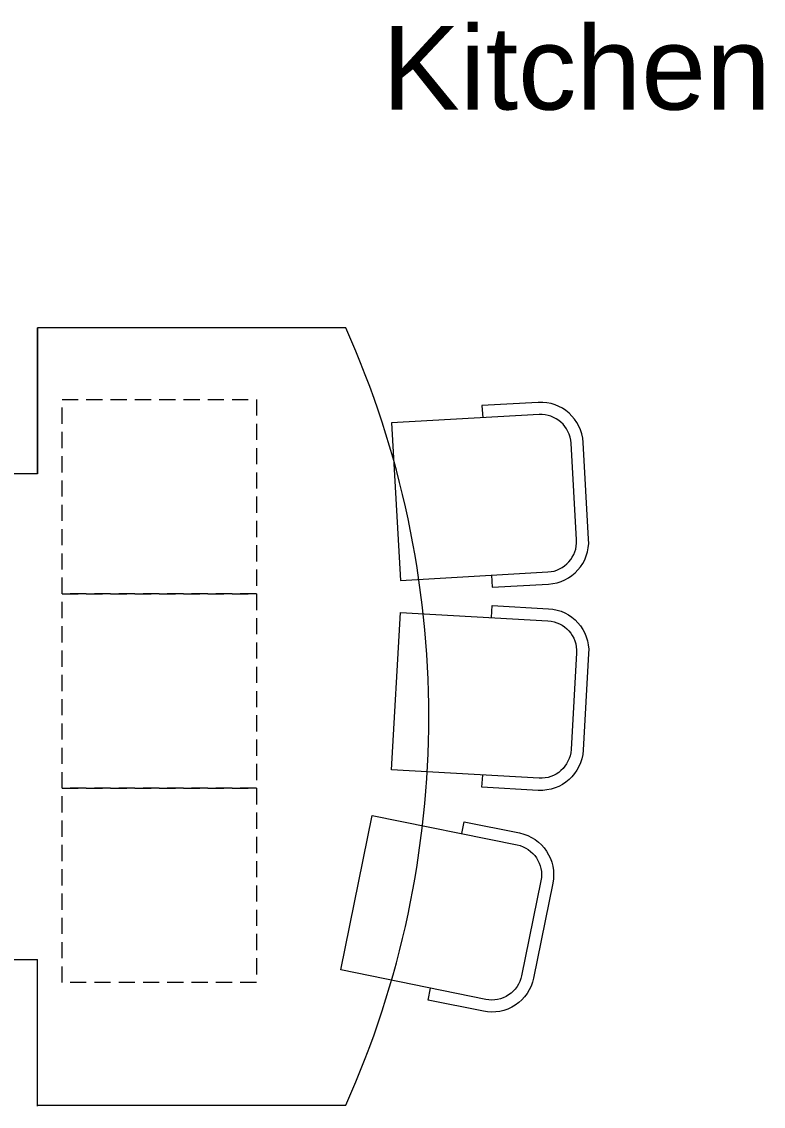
# Model space of a CAD drawing. Extents: x 4834 to 83801, y -13735 to 32221.
# Drawn here: x 14050.5 to 14142.1, y -10430.5 to -10296.6 of the extents above; entities that cross this region are included whole.
import ezdxf

# ---------------------------------------------------------------- set-up
doc = ezdxf.new("R2010")
doc.units = 0
doc.header["$LTSCALE"] = 8
doc.header["$MEASUREMENT"] = 0
doc.linetypes.add('Hidden (½x)', pattern=[0.1875, 0.125, -0.0625])
doc.layers.add('Details', color=2, linetype='Continuous', lineweight=15)
doc.layers.add('Furniture', color=132, linetype='Continuous', lineweight=5)
doc.layers.add('PDF3_Text', color=7, linetype='Continuous')
doc.styles.add('PDF Arial', font='arial.ttf')

# ---------------------------------------------------------------- blocks, each defined once
blk = doc.blocks.new('A$C4D910482')
at = {"layer": 'Furniture', "linetype": 'Continuous'}
for p, q in [((16.29, 27.96), (16.29, 29.96)), ((31.34, 27.96), (7, 27.96)), ((31.34, 2), (31.34, 27.96)), ((2, 22.96), (2, 7)), ((7, 2), (31.34, 2)), ((16.29, 0), (16.29, 2))]:
    blk.add_line(p, q, dxfattribs=at)
for points in [[(16.29, 29.96), (7, 29.96)], [(0, 22.96), (0, 7)], [(7, 0), (16.29, 0)]]:
    blk.add_lwpolyline(points, dxfattribs=at)
for centre, radius, start, end in [((7, 22.96), 7, 90, 180), ((7, 22.96), 5, 90, 180), ((7, 7), 7, 180, 270), ((7, 7), 5, 180, 270)]:
    blk.add_arc(centre, radius, start, end, dxfattribs=at)

msp = doc.modelspace()

# ---------------------------------------------------------------- linework, layer by layer
at = {"layer": 'Details', "linetype": 'Hidden (½x)', "ltscale": 2}
for points in [[(14055.45508, -10367.27319), (14055.45508, -10343.27319), (14079.45508, -10343.27319), (14079.45508, -10367.27319)], [(14055.45508, -10391.27319), (14055.45508, -10367.27319), (14079.45508, -10367.27319), (14079.45508, -10391.27319)], [(14055.45508, -10415.27319), (14055.45508, -10391.27319), (14079.45508, -10391.27319), (14079.45508, -10415.27319)]]:
    msp.add_lwpolyline(points, close=True, dxfattribs=at)
at = {"layer": 'Furniture'}
for p, q in [((14090.50472, -10334.43991), (14052.40405, -10334.43991)), ((14052.40405, -10334.43991), (14052.40405, -10352.43981)), ((14052.40405, -10352.43981), (14052.40405, -10334.43991)), ((14090.50472, -10334.43991), (14090.50472, -10334.43991)), ((14052.40405, -10352.43981), (13942.45361, -10352.44048)), ((13942.45361, -10412.40648), (14052.40405, -10412.40648)), ((14052.40405, -10430.40648), (14052.40405, -10412.40648)), ((14052.40405, -10430.40648), (14090.50472, -10430.40648)), ((14052.40405, -10430.54915), (14052.40405, -10430.40648)), ((14090.50472, -10430.40648), (14090.50472, -10430.40648))]:
    msp.add_line(p, q, dxfattribs=at)
msp.add_arc((13983.18241, -10382.42319), 117.56052, 335.910813, 24.089187, dxfattribs=at)

# ---------------------------------------------------------------- block references
for p, xscale, yscale, zscale, rotation in [((14119.51577, -10343.34146), 0.7500000000000001, 0.7500000000000001, 0.7500000000000001, 183.2445164298088), ((14119.51577, -10391.83607), -0.7500000000000001, 0.7500000000000001, 0.7500000000000001, 356.7554835701912), ((14112.63452, -10419.86726), -0.75, 0.75, 0.75, 348.5183118951196)]:
    msp.add_blockref('A$C4D910482', p, dxfattribs=dict(at, xscale=xscale, yscale=yscale, zscale=zscale, rotation=rotation))

# ---------------------------------------------------------------- texts
at = {"layer": 'PDF3_Text', "lineweight": 0, "insert": (14094.97082, -10307.63273), "char_height": 10.307812, "attachment_point": 7, "style": 'PDF Arial'}
msp.add_mtext('Kitchen', dxfattribs=at)

doc.saveas('drawing.dxf')
